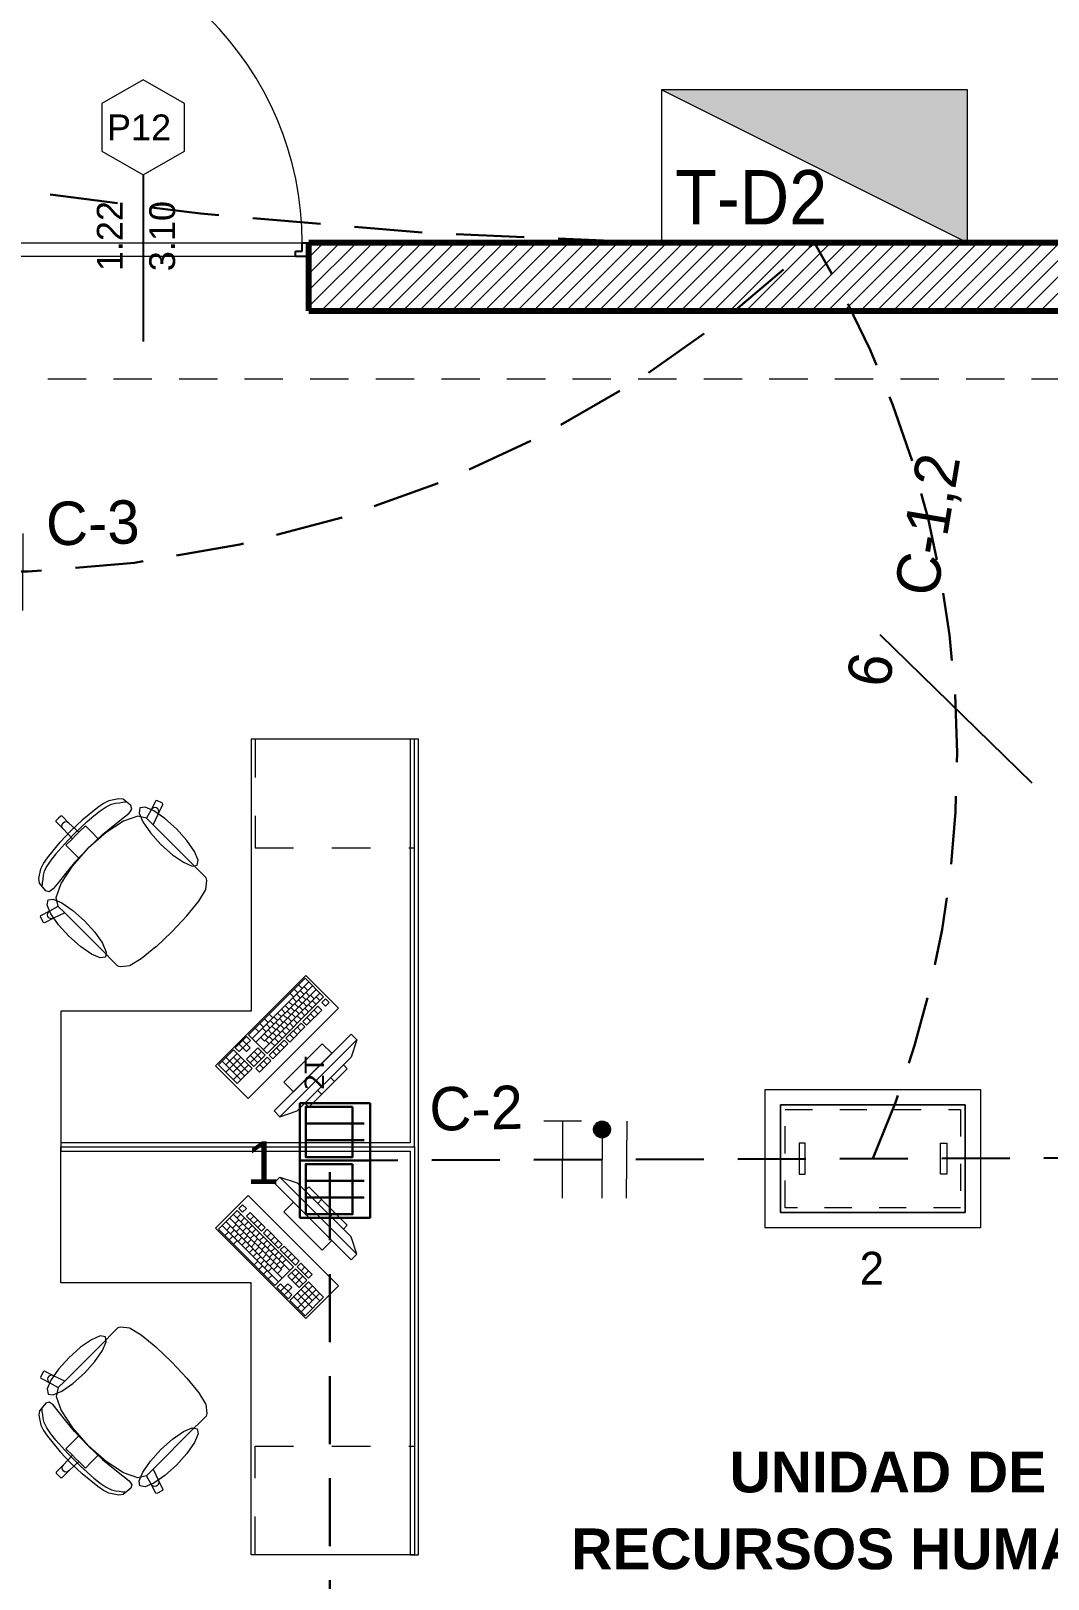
# Model space of a CAD drawing. Header units: inches. Extents: x -19 to 5698, y -728 to 92.
# Drawn here: x 123.25 to 126.99, y 12.49 to 18.18 of the extents above; entities that cross this region are included whole.
import ezdxf

# ---------------------------------------------------------------- set-up
doc = ezdxf.new("R2010")
doc.units = ezdxf.units.IN
doc.header["$MEASUREMENT"] = 0
doc.set_wipeout_variables(frame=1)
for name, pattern in [('01 HJ$0$REF - 01 HJ$0$HIDDEN2', [0.1875, 0.125, -0.0625]), ('CONTINUA', [0]), ('HIDDEN', [0.375, 0.25, -0.125]), ('Hidden Line', [0.195611, 0.141111, -0.0545]), ('HIDDEN2', [0.1875, 0.125, -0.0625]), ('Rayas', [0.282222, 0.141111, -0.141111]), ('RAYITAS', [0.375, 0.25, -0.125]), ('Wipeout_Contour', [1, 0, -1])]:
    doc.linetypes.add(name, pattern=pattern)
doc.layers.get('0').update_dxf_attribs({"color": 61})
for name, color, linetype, lineweight in [('00 APARATOS-ELECTRICOS', 253, 'Continuous', 0), ('00 conduct tomacorr', 120, 'HIDDEN', 30), ('00 IE CKTO ILUMINACION', 3, 'Continuous', 50), ('00 IE LUZ EMERGENCIA', 253, 'Continuous', 0), ('00_IE_Luminarias', 253, 'Continuous', 0), ('CANALES', 104, 'Continuous', 15), ('sub tablero de distribucion', 184, 'Continuous', 9), ('T-TECHO-E', 150, 'Continuous', 20), ('textos', 7, 'Continuous', 5), ('TOMACORRIENTE', 22, 'RAYITAS', 9)]:
    doc.layers.add(name, color=color, linetype=linetype, lineweight=lineweight)
for name, color, linetype in [('02 _ ARQ _ ZON _ Espacio.3D', 7, 'Continuous'), ('08 _ STR _ EXT _ 09 Vigas', 251, 'Continuous'), ('Estructura - 04 MURO', 7, 'Continuous'), ('IE-ALUM', 4, 'Continuous'), ('Interior - Mobiliario', 7, 'Continuous'), ('Notas - Etiquetas', 7, 'Continuous')]:
    doc.layers.add(name, color=color, linetype=linetype)
doc.styles.add('Annotative', font='arial.ttf')
doc.styles.add('Estilo_Generado_1', font='swisseb.ttf')
doc.styles.add('Estilo_Generado_4', font='swisse.ttf')
doc.styles.add('SWISS', font='swisse.ttf')
doc.dimstyles.new('Estilo_Generado__8', dxfattribs={"dimtxt": 0.18, "dimasz": 0.0912, "dimexe": 0.18, "dimexo": 0.0625, "dimgap": 0, "dimtad": 0, "dimtih": 1, "dimtoh": 1, "dimdec": 4, "dimzin": 0, "dimdsep": 46, "dimcen": 0.09, "dimadec": 0, "dimazin": 0, "dimtfac": 1, "dimtdec": 4, "dimtmove": 0, "dimatfit": 3, "dimldrblk": 'ARROWHEAD_5', "dimfxl": 1, "dimtolj": 1, "dimtzin": 0, "dimarcsym": 0})

# ---------------------------------------------------------------- blocks, each defined once
blk = doc.blocks.new('ARROWHEAD_5')
at = {"linetype": 'Continuous', "lineweight": 0}
blk.add_hatch(color=0, dxfattribs=at).paths.add_polyline_path([(-1, 0.2679), (0, 0), (-1, -0.2679)])
at = {"color": 0, "linetype": 'Continuous', "lineweight": 0}
blk.add_line((0, 0), (-1, 0), dxfattribs=at)
blk = doc.blocks.new('CAJA POP UP 6 MODULOS')
at = {"layer": '00 conduct tomacorr', "linetype": 'Continuous'}
for p, q in [((-0.095, -0.165), (-0.095, -0.0151)), ((-0.052, -0.165), (-0.052, -0.0151)), ((0.052, -0.165), (0.052, -0.0151)), ((0.095, -0.165), (0.095, -0.0151)), ((0, -0.165), (0, -0.18))]:
    blk.add_line(p, q, dxfattribs=at)
for points in [[(-0.147, 0), (0.147, 0), (0.147, -0.18), (-0.147, -0.18)], [(0, 0), (0.147, 0), (0.147, -0.18), (0, -0.18)]]:
    blk.add_lwpolyline(points, close=True, dxfattribs=at)
for points in [[(-0.138, -0.045), (-0.009, -0.045), (-0.009, -0.165), (-0.138, -0.165), (-0.138, -0.045)], [(0.009, -0.045), (0.138, -0.045), (0.138, -0.165), (0.009, -0.165), (0.009, -0.045)]]:
    blk.add_lwpolyline(points, dxfattribs=at)
at = {"color": 1, "insert": (-0.1807, -0.168), "char_height": 0.05, "attachment_point": 1, "rotation": 180}
blk.add_mtext_dynamic_manual_height_columns('{\\fVerdana|b0|i0|c0|p34;2T}', width=0.000481, gutter_width=0.1561, heights=[0], dxfattribs=at)
blk = doc.blocks.new('BUZON TIPO II')
at = {"layer": 'CANALES', "color": 5}
for p, q in [((-0.3, 0.175), (0.3, 0.175)), ((-0.3, -0.175), (-0.3, 0.175)), ((0.3, 0.175), (0.3, -0.175)), ((0.3, -0.175), (-0.3, -0.175))]:
    blk.add_line(p, q, dxfattribs=at)
blk.add_lwpolyline([(-0.35, 0.225), (0.35, 0.225), (0.35, -0.225), (-0.35, -0.225), (-0.35, 0.225)], dxfattribs=at)
at = {"layer": 'CANALES', "color": 3}
for points in [[(-0.3, 0.175), (-0.3, -0.175), (0.3, -0.175), (0.3, 0.175), (-0.3, 0.175)], [(-0.24, 0), (-0.24, 0.05), (-0.22, 0.05), (-0.22, 0), (-0.22, -0.05), (-0.24, -0.05), (-0.24, 0)], [(0.24, 0), (0.24, 0.05), (0.22, 0.05), (0.22, 0), (0.22, -0.05), (0.24, -0.05), (0.24, 0)]]:
    blk.add_lwpolyline(points, dxfattribs=at)
at = {"layer": 'CANALES', "color": 5, "linetype": '01 HJ$0$REF - 01 HJ$0$HIDDEN2', "ltscale": 0.1}
blk.add_lwpolyline([(-0.285, 0.16), (0.285, 0.16), (0.285, -0.16), (-0.285, -0.16), (-0.285, 0.16)], dxfattribs=at)
blk = doc.blocks.new('a')
at = {"layer": 'TOMACORRIENTE', "ltscale": 0.05}
h = blk.add_hatch(color=4, dxfattribs=at)
edge = h.paths.add_edge_path()
edge.add_arc((0, 0.0752), 0.0211, 0, 360)
at = {"layer": 'TOMACORRIENTE', "color": 4}
for p, q in [((-0.1455, 0.0963), (-0.0515, 0.0963)), ((-0.0985, 0.0963), (-0.0985, -0.0966)), ((0, 0.0963), (0, -0.0963)), ((0.0623, -0.0963), (0.0623, 0.0963))]:
    blk.add_line(p, q, dxfattribs=at)
blk.add_circle((0, 0.0752), 0.0211, dxfattribs=at)
blk = doc.blocks.new('CABLE 3FACE')
at = {"layer": 'T-TECHO-E', "rotation": 59.94170052614085}
blk.add_blockref('a', (0, 0), dxfattribs=at)
blk = doc.blocks.new('TD')
blk.add_hatch(color=256).paths.add_polyline_path([(-0.6185, 0.813), (-0.6185, 0.2502), (0.507, 0.2502)])
blk.add_line((-0.6185, 0.813), (0.507, 0.2502))
blk.add_lwpolyline([(-0.6185, 0.2502), (0.507, 0.2502), (0.507, 0.813), (-0.6185, 0.813)], close=True)

msp = doc.modelspace()

# ---------------------------------------------------------------- linework, layer by layer
at = {"layer": '00 conduct tomacorr'}
for p, q in [((124.3481, 14.0254), (128.3407, 14.0397)), ((124.3481, 9.9826), (124.3481, 14.0254))]:
    msp.add_line(p, q, dxfattribs=at)
at = {"layer": '02 _ ARQ _ ZON _ Espacio.3D', "color": 254, "linetype": 'Continuous', "lineweight": 0, "flags": 128}
msp.add_lwpolyline([(112.57, 29.7), (112.57, 17.4), (137.07, 17.4)], dxfattribs=at)
msp.add_lwpolyline([(122.62, 8.1), (123.07, 8.1), (123.07, 7.7), (124.5795, 7.6999), (124.5795, 7.2), (129.37, 7.2), (129.37, 7.7), (129.57, 7.7), (129.57, 8.1), (130.07, 8.1), (130.07, 16.5), (129.57, 16.5), (129.57, 17.35), (129.37, 17.35), (123.27, 17.35), (123.07, 17.35), (123.07, 16.5), (122.62, 16.5)], close=True, dxfattribs=at)
at = {"layer": '08 _ STR _ EXT _ 09 Vigas', "color": 251, "linetype": 'Hidden Line', "lineweight": 13, "true_color": 0x636466}
msp.add_line((123.07, 16.9), (129.57, 16.9), dxfattribs=at)
at = {"layer": 'Estructura - 04 MURO', "color": 152, "linetype": 'Continuous', "lineweight": 25}
msp.add_line((123.6615, 17.65), (123.6615, 17.0375), dxfattribs=at)
at = {"layer": 'Estructura - 04 MURO', "color": 165, "linetype": 'Continuous', "lineweight": 25}
msp.add_line((124.221, 17.35), (124.221, 17.37), dxfattribs=at)
at = {"layer": 'Estructura - 04 MURO', "color": 251, "linetype": 'Continuous', "lineweight": 13, "flags": 128}
msp.add_lwpolyline([(123.6615, 18), (123.51, 17.9125), (123.51, 17.7375), (123.6615, 17.65), (123.8131, 17.7375), (123.8131, 17.9125)], close=True, dxfattribs=at)
at = {"layer": 'IE-ALUM'}
msp.add_line((126.3695, 15.9602), (126.9281, 15.4148), dxfattribs=at)
at = {"layer": 'Interior - Mobiliario', "color": 175, "linetype": 'Rayas', "lineweight": 13}
for p, q in [((124.0734, 15.5754), (124.0734, 15.1754)), ((124.0734, 15.1754), (124.6584, 15.1754)), ((124.0734, 12.5754), (124.0734, 12.9754)), ((124.0734, 12.9754), (124.6584, 12.9754))]:
    msp.add_line(p, q, dxfattribs=at)
at = {"layer": 'Interior - Mobiliario', "color": 175, "linetype": 'Continuous', "lineweight": 13}
for p, q in [((124.6734, 15.5754), (124.6434, 15.5754)), ((124.6434, 15.5754), (124.6434, 14.0904)), ((124.6734, 14.0904), (124.6734, 15.5754)), ((123.4945, 15.3242), (123.4378, 15.2773)), ((123.5162, 15.3391), (123.4945, 15.3242)), ((123.504, 15.3116), (123.5259, 15.3264)), ((123.5355, 15.348), (123.5162, 15.3391)), ((123.5259, 15.3264), (123.5447, 15.3364)), ((123.5716, 15.3558), (123.5355, 15.348)), ((123.5447, 15.3364), (123.5594, 15.3403)), ((123.5594, 15.3403), (123.5748, 15.3414)), ((123.5884, 15.3539), (123.5716, 15.3558)), ((123.5748, 15.3414), (123.5856, 15.3435)), ((123.5856, 15.3435), (123.5936, 15.3443)), ((123.6162, 15.3307), (123.5884, 15.3539)), ((123.5936, 15.3443), (123.5981, 15.3451)), ((123.6096, 15.3035), (123.6196, 15.3178)), ((123.6196, 15.3178), (123.6162, 15.3307)), ((123.6906, 15.3156), (123.6733, 15.2846)), ((123.7076, 15.3487), (123.6906, 15.3156)), ((123.6942, 15.3202), (123.6906, 15.3156)), ((123.6994, 15.3231), (123.6942, 15.3202)), ((123.7052, 15.3239), (123.6994, 15.3231)), ((123.7108, 15.3223), (123.7052, 15.3239)), ((123.7116, 15.3501), (123.7076, 15.3487)), ((123.7154, 15.3187), (123.7108, 15.3223)), ((123.733, 15.3392), (123.7116, 15.3501)), ((123.7183, 15.3136), (123.7154, 15.3187)), ((123.7173, 15.3021), (123.7343, 15.3352)), ((123.7343, 15.3352), (123.733, 15.3392)), ((123.3413, 15.2755), (123.3498, 15.284)), ((123.3413, 15.2712), (123.3413, 15.2755)), ((123.3674, 15.2451), (123.3413, 15.2712)), ((123.3584, 15.2925), (123.3498, 15.284)), ((123.3626, 15.2926), (123.3584, 15.2925)), ((123.3887, 15.2665), (123.3626, 15.2926)), ((123.363, 15.2557), (123.3642, 15.2615)), ((123.3642, 15.2615), (123.3675, 15.2664)), ((123.3723, 15.2697), (123.3675, 15.2664)), ((123.3781, 15.2708), (123.3723, 15.2697)), ((123.3838, 15.2697), (123.3781, 15.2708)), ((123.3887, 15.2665), (123.3838, 15.2697)), ((123.4252, 15.2325), (123.3887, 15.2665)), ((123.4378, 15.2773), (123.3956, 15.2382)), ((123.4308, 15.2493), (123.4555, 15.2718)), ((123.4555, 15.2718), (123.4802, 15.293)), ((123.4802, 15.293), (123.504, 15.3116)), ((123.5894, 15.2737), (123.5255, 15.2324)), ((123.5512, 15.2569), (123.5873, 15.2849)), ((123.5873, 15.2849), (123.6096, 15.3035)), ((123.6413, 15.2921), (123.5894, 15.2737)), ((123.6733, 15.2846), (123.6413, 15.2921)), ((123.6735, 15.2846), (123.6733, 15.2846)), ((123.6735, 15.2846), (123.6977, 15.2603)), ((123.6977, 15.2603), (123.7173, 15.3021)), ((123.8456, 15.1125), (123.6977, 15.2603)), ((123.7173, 15.3021), (123.7189, 15.3078)), ((123.7189, 15.3078), (123.7183, 15.3136)), ((123.3565, 15.196), (123.3956, 15.2382)), ((123.3846, 15.203), (123.362, 15.1784)), ((123.3641, 15.25), (123.363, 15.2557)), ((123.3674, 15.2451), (123.3641, 15.25)), ((123.4013, 15.2086), (123.3674, 15.2451)), ((123.3777, 15.185), (123.4013, 15.2086)), ((123.4074, 15.2265), (123.3846, 15.203)), ((123.4013, 15.2086), (123.4133, 15.2205)), ((123.4074, 15.2265), (123.4308, 15.2493)), ((123.4252, 15.2325), (123.4133, 15.2205)), ((123.4489, 15.2561), (123.4252, 15.2325)), ((123.47, 15.235), (123.4489, 15.2561)), ((123.4591, 15.1747), (123.5118, 15.2242)), ((123.4974, 15.2076), (123.4595, 15.1743)), ((123.4974, 15.2076), (123.47, 15.235)), ((123.5255, 15.2324), (123.4974, 15.2076)), ((123.5118, 15.2242), (123.5512, 15.2569)), ((123.3097, 15.1393), (123.3565, 15.196)), ((123.3408, 15.1536), (123.3223, 15.1298)), ((123.362, 15.1784), (123.3408, 15.1536)), ((123.3989, 15.1638), (123.3777, 15.185)), ((123.4262, 15.1364), (123.3989, 15.1638)), ((123.4591, 15.1747), (123.4096, 15.122)), ((123.4262, 15.1364), (123.4595, 15.1743)), ((123.278, 15.0622), (123.2858, 15.0984)), ((123.2858, 15.0984), (123.2948, 15.1176)), ((123.2974, 15.0892), (123.2935, 15.0744)), ((123.2948, 15.1176), (123.3097, 15.1393)), ((123.3074, 15.108), (123.2974, 15.0892)), ((123.3223, 15.1298), (123.3074, 15.108)), ((123.3601, 15.0445), (123.4015, 15.1083)), ((123.4096, 15.122), (123.3769, 15.0827)), ((123.4015, 15.1083), (123.4262, 15.1364)), ((123.8711, 15.087), (123.8456, 15.1125)), ((123.893, 15.065), (123.8711, 15.087)), ((123.2799, 15.0455), (123.278, 15.0622)), ((123.3031, 15.0176), (123.2799, 15.0455)), ((123.2896, 15.0402), (123.2888, 15.0357)), ((123.2903, 15.0482), (123.2896, 15.0402)), ((123.2924, 15.059), (123.2903, 15.0482)), ((123.2935, 15.0744), (123.2924, 15.059)), ((123.349, 15.0465), (123.3304, 15.0242)), ((123.3418, 14.9925), (123.3601, 15.0445)), ((123.3769, 15.0827), (123.349, 15.0465)), ((123.8919, 15.0218), (123.8959, 15.0557)), ((123.8959, 15.0557), (123.893, 15.065)), ((123.316, 15.0142), (123.3031, 15.0176)), ((123.3304, 15.0242), (123.316, 15.0142)), ((123.3492, 14.9606), (123.3418, 14.9925)), ((123.8225, 14.926), (123.8661, 14.9796)), ((123.8661, 14.9796), (123.891, 15.0197)), ((123.891, 15.0197), (123.8919, 15.0218)), ((123.2838, 14.9222), (123.2851, 14.9263)), ((123.2946, 14.9008), (123.2838, 14.9222)), ((123.2851, 14.9263), (123.3182, 14.9432)), ((123.3317, 14.9165), (123.2986, 14.8995)), ((123.31, 14.9286), (123.3107, 14.9345)), ((123.3115, 14.923), (123.31, 14.9286)), ((123.3107, 14.9345), (123.3136, 14.9396)), ((123.3151, 14.9184), (123.3115, 14.923)), ((123.3136, 14.9396), (123.3182, 14.9432)), ((123.3203, 14.9156), (123.3151, 14.9184)), ((123.3182, 14.9432), (123.3492, 14.9606)), ((123.3317, 14.9165), (123.3261, 14.9149)), ((123.3735, 14.9361), (123.3317, 14.9165)), ((123.3493, 14.9603), (123.3492, 14.9606)), ((123.3493, 14.9603), (123.3735, 14.9361)), ((123.5213, 14.7882), (123.3735, 14.9361)), ((123.767, 14.8668), (123.8219, 14.9252)), ((123.8219, 14.9252), (123.8225, 14.926)), ((123.2986, 14.8995), (123.2946, 14.9008)), ((123.3261, 14.9149), (123.3203, 14.9156)), ((123.767, 14.8668), (123.7087, 14.812)), ((123.7078, 14.8113), (123.6542, 14.7677)), ((123.7087, 14.812), (123.7078, 14.8113)), ((123.5469, 14.7627), (123.5213, 14.7882)), ((123.5688, 14.7408), (123.5469, 14.7627)), ((123.6542, 14.7677), (123.6141, 14.7428)), ((123.5781, 14.7379), (123.5688, 14.7408)), ((123.612, 14.7419), (123.5781, 14.7379)), ((123.6141, 14.7428), (123.612, 14.7419)), ((124.2565, 14.6959), (124.0487, 14.4882)), ((124.325, 14.6273), (124.2565, 14.6959)), ((124.2702, 14.6822), (124.0625, 14.4744)), ((124.2839, 14.6684), (124.0762, 14.4607)), ((124.3113, 14.641), (124.1036, 14.4333)), ((124.2976, 14.6547), (124.1072, 14.4643)), ((124.2011, 14.6405), (124.2148, 14.6268)), ((124.2166, 14.6561), (124.2304, 14.6423)), ((124.2252, 14.6371), (124.2389, 14.6234)), ((124.2322, 14.6716), (124.2459, 14.6579)), ((124.239, 14.651), (124.2527, 14.6373)), ((124.2529, 14.6648), (124.2666, 14.6511)), ((124.2596, 14.6442), (124.2734, 14.6305)), ((124.2768, 14.634), (124.2905, 14.6202)), ((124.1173, 14.4196), (124.325, 14.6273)), ((124.1698, 14.5818), (124.1835, 14.568)), ((124.1836, 14.5956), (124.1973, 14.5819)), ((124.1904, 14.575), (124.2041, 14.5613)), ((124.1975, 14.6095), (124.2112, 14.5957)), ((124.2043, 14.5888), (124.218, 14.5751)), ((124.2113, 14.6233), (124.225, 14.6096)), ((124.2181, 14.6027), (124.2318, 14.589)), ((124.2214, 14.5786), (124.2351, 14.5649)), ((124.232, 14.6165), (124.2457, 14.6028)), ((124.2353, 14.5924), (124.249, 14.5787)), ((124.2458, 14.6304), (124.2595, 14.6166)), ((124.3042, 14.5927), (124.2488, 14.5374)), ((124.2491, 14.6063), (124.2628, 14.5925)), ((124.2559, 14.5856), (124.2696, 14.5719)), ((124.2625, 14.5236), (124.3179, 14.579)), ((124.263, 14.6201), (124.2767, 14.6064)), ((124.2698, 14.5995), (124.2835, 14.5858)), ((124.2836, 14.6133), (124.2973, 14.5996)), ((124.2903, 14.5789), (124.304, 14.5652)), ((124.2975, 14.6272), (124.3112, 14.6135)), ((124.3179, 14.579), (124.3042, 14.5927)), ((124.3319, 14.6204), (124.318, 14.6066)), ((124.318, 14.6066), (124.3317, 14.5929)), ((124.3317, 14.5929), (124.3456, 14.6067)), ((124.3456, 14.6067), (124.3319, 14.6204)), ((124.0903, 14.5297), (124.104, 14.516)), ((124.1076, 14.547), (124.1213, 14.5333)), ((124.1144, 14.5264), (124.1281, 14.5127)), ((124.1249, 14.5643), (124.1386, 14.5506)), ((124.1282, 14.5402), (124.1419, 14.5265)), ((124.135, 14.5196), (124.1487, 14.5059)), ((124.1421, 14.5541), (124.1558, 14.5404)), ((124.1489, 14.5334), (124.1626, 14.5197)), ((124.1559, 14.5679), (124.1696, 14.5542)), ((124.1627, 14.5473), (124.1764, 14.5336)), ((124.166, 14.5232), (124.1798, 14.5095)), ((124.1766, 14.5611), (124.1903, 14.5474)), ((124.1799, 14.537), (124.1936, 14.5233)), ((124.2419, 14.5304), (124.1865, 14.475)), ((124.1937, 14.5509), (124.2074, 14.5372)), ((124.2005, 14.5302), (124.2142, 14.5165)), ((124.2076, 14.5647), (124.2213, 14.551)), ((124.2144, 14.5441), (124.2281, 14.5304)), ((124.2282, 14.5579), (124.2419, 14.5442)), ((124.2556, 14.5167), (124.2419, 14.5304)), ((124.2421, 14.5718), (124.2558, 14.5581)), ((124.2488, 14.5374), (124.2625, 14.5236)), ((124.2626, 14.5512), (124.2764, 14.5375)), ((124.2765, 14.5651), (124.2902, 14.5513)), ((124.0418, 14.4812), (124.0003, 14.4397)), ((124.028, 14.4674), (124.0417, 14.4537)), ((124.0417, 14.4537), (124.0555, 14.4675)), ((124.0555, 14.4675), (124.0418, 14.4812)), ((124.0487, 14.4882), (124.1173, 14.4196)), ((124.073, 14.5124), (124.0867, 14.4987)), ((124.0935, 14.478), (124.1072, 14.4643)), ((124.1005, 14.5125), (124.1142, 14.4988)), ((124.1073, 14.4919), (124.121, 14.4782)), ((124.1107, 14.4678), (124.1244, 14.4541)), ((124.1212, 14.5057), (124.1349, 14.492)), ((124.1796, 14.4681), (124.1242, 14.4127)), ((124.1245, 14.4816), (124.1382, 14.4679)), ((124.1313, 14.461), (124.145, 14.4473)), ((124.1383, 14.4955), (124.1521, 14.4818)), ((124.4261, 14.4906), (124.1433, 14.2077)), ((124.1451, 14.4748), (124.1588, 14.4611)), ((124.1522, 14.5093), (124.1659, 14.4956)), ((124.159, 14.4887), (124.1727, 14.475)), ((124.1645, 14.1865), (124.4473, 14.4693)), ((124.1728, 14.5025), (124.1865, 14.4888)), ((124.1933, 14.4544), (124.1796, 14.4681)), ((124.1865, 14.475), (124.2002, 14.4613)), ((124.1867, 14.5164), (124.2004, 14.5027)), ((124.2002, 14.4613), (124.2556, 14.5167)), ((124.2003, 14.4889), (124.214, 14.4752)), ((124.2142, 14.5027), (124.2279, 14.489)), ((124.228, 14.5166), (124.2417, 14.5029)), ((124.4473, 14.4693), (124.4261, 14.4906)), ((124.4473, 14.4693), (124.4261, 14.4057)), ((123.9933, 14.4328), (123.938, 14.3774)), ((124.0208, 14.4053), (123.9654, 14.3499)), ((124.0071, 14.4191), (123.9655, 14.3775)), ((123.9657, 14.4051), (124.0342, 14.3365)), ((123.9932, 14.4052), (124.0481, 14.3503)), ((124.0619, 14.3642), (123.9933, 14.4328)), ((124.0003, 14.4397), (124.014, 14.426)), ((124.014, 14.426), (124.0278, 14.4398)), ((124.0141, 14.4535), (124.0278, 14.4398)), ((124.0417, 14.4537), (124.0278, 14.4398)), ((124.0278, 14.4398), (124.0415, 14.4261)), ((124.083, 14.4401), (124.0414, 14.3985)), ((124.0415, 14.4261), (124.0554, 14.44)), ((124.0554, 14.44), (124.0417, 14.4537)), ((124.0967, 14.4264), (124.0551, 14.3848)), ((124.0553, 14.4124), (124.0827, 14.385)), ((124.0688, 14.3711), (124.1104, 14.4127)), ((124.0691, 14.4262), (124.0965, 14.3988)), ((124.1172, 14.4058), (124.0757, 14.3643)), ((124.1104, 14.4127), (124.083, 14.4401)), ((124.131, 14.3921), (124.1172, 14.4058)), ((124.1242, 14.4127), (124.1379, 14.399)), ((124.1379, 14.399), (124.1933, 14.4544)), ((124.138, 14.4266), (124.1517, 14.4129)), ((124.1519, 14.4404), (124.1656, 14.4267)), ((124.1657, 14.4543), (124.1794, 14.4406)), ((124.3201, 14.4552), (124.1786, 14.3138)), ((124.214, 14.2784), (124.3554, 14.4198)), ((124.4261, 14.4057), (124.2281, 14.2077)), ((124.3554, 14.4198), (124.3201, 14.4552)), ((123.938, 14.3774), (124.0065, 14.3088)), ((123.9518, 14.3912), (124.0204, 14.3227)), ((124.0482, 14.3779), (123.9928, 14.3225)), ((124.0345, 14.3916), (123.9929, 14.3501)), ((124.0065, 14.3088), (124.0619, 14.3642)), ((124.0414, 14.3985), (124.0688, 14.3711)), ((124.0757, 14.3643), (124.0894, 14.3505)), ((124.0894, 14.3505), (124.131, 14.3921)), ((124.0895, 14.3781), (124.1033, 14.3644)), ((124.1034, 14.392), (124.1171, 14.3782)), ((124.3978, 14.3774), (124.2564, 14.236)), ((124.2706, 14.2219), (124.412, 14.3633)), ((124.412, 14.3633), (124.3978, 14.3774)), ((124.1786, 14.3138), (124.214, 14.2784)), ((124.3507, 14.3303), (124.3648, 14.3161)), ((124.2564, 14.236), (124.2706, 14.2219)), ((124.3036, 14.2831), (124.3177, 14.269)), ((124.1433, 14.2077), (124.1645, 14.1865)), ((124.1645, 14.1865), (124.2281, 14.2077)), ((123.3584, 14.0904), (123.3584, 14.0604)), ((124.6434, 14.0904), (123.3584, 14.0904)), ((124.6734, 14.0604), (124.6734, 14.0904)), ((123.3584, 14.0604), (124.6434, 14.0604)), ((124.6434, 14.0604), (124.6434, 12.5754)), ((124.6734, 12.5754), (124.6734, 14.0604)), ((124.1645, 13.9643), (124.1433, 13.9431)), ((124.4473, 13.6815), (124.1645, 13.9643)), ((124.1645, 13.9643), (124.2281, 13.9431)), ((124.1433, 13.9431), (124.4261, 13.6603)), ((124.2281, 13.9431), (124.4261, 13.7451)), ((124.2706, 13.929), (124.2564, 13.9148)), ((124.2564, 13.9148), (124.3978, 13.7734)), ((124.412, 13.7875), (124.2706, 13.929)), ((124.0065, 13.842), (123.938, 13.7734)), ((124.2142, 13.6343), (124.0065, 13.842)), ((124.0271, 13.8626), (124.0134, 13.8489)), ((124.0134, 13.8489), (124.0272, 13.835)), ((124.0409, 13.8487), (124.0271, 13.8626)), ((124.0272, 13.835), (124.0409, 13.8487)), ((124.0548, 13.8349), (124.0411, 13.8212)), ((124.1102, 13.7795), (124.0548, 13.8349)), ((124.214, 13.8724), (124.1786, 13.837)), ((124.1786, 13.837), (124.3201, 13.6956)), ((124.3554, 13.731), (124.214, 13.8724)), ((124.3036, 13.8677), (124.3177, 13.8818)), ((124.3507, 13.8205), (124.3648, 13.8347)), ((123.9517, 13.7871), (124.1594, 13.5794)), ((123.9654, 13.8009), (124.1731, 13.5931)), ((123.969, 13.7698), (123.9827, 13.7836)), ((123.9791, 13.8146), (124.1695, 13.6242)), ((123.9896, 13.7766), (124.0033, 13.7903)), ((123.9928, 13.8283), (124.2005, 13.6206)), ((123.9999, 13.7938), (124.0136, 13.8075)), ((124.0067, 13.8144), (124.0204, 13.8282)), ((124.0137, 13.78), (124.0274, 13.7937)), ((124.0205, 13.8006), (124.0342, 13.8143)), ((124.0276, 13.7661), (124.0413, 13.7798)), ((124.0344, 13.7867), (124.0481, 13.8005)), ((124.0411, 13.8212), (124.0965, 13.7658)), ((124.0482, 13.7729), (124.0619, 13.7866)), ((124.0549, 13.8073), (124.0686, 13.821)), ((124.0688, 13.7935), (124.0825, 13.8072)), ((124.0826, 13.7796), (124.0963, 13.7933)), ((124.0965, 13.7658), (124.1102, 13.7795)), ((124.3978, 13.7734), (124.412, 13.7875)), ((123.938, 13.7734), (124.1457, 13.5657)), ((123.9622, 13.7492), (123.9759, 13.7629)), ((123.9778, 13.7336), (123.9915, 13.7473)), ((123.9828, 13.756), (123.9965, 13.7697)), ((123.9933, 13.718), (124.0071, 13.7318)), ((123.9967, 13.7421), (124.0104, 13.7559)), ((124.0035, 13.7628), (124.0172, 13.7765)), ((124.0105, 13.7283), (124.0242, 13.742)), ((124.0173, 13.7489), (124.031, 13.7626)), ((124.0244, 13.7144), (124.0381, 13.7282)), ((124.0312, 13.7351), (124.0449, 13.7488)), ((124.0414, 13.7523), (124.0551, 13.766)), ((124.045, 13.7212), (124.0587, 13.735)), ((124.0553, 13.7384), (124.069, 13.7521)), ((124.0589, 13.7074), (124.0726, 13.7211)), ((124.0621, 13.7591), (124.0758, 13.7728)), ((124.0691, 13.7246), (124.0828, 13.7383)), ((124.0759, 13.7452), (124.0896, 13.7589)), ((124.083, 13.7107), (124.0967, 13.7244)), ((124.0897, 13.7314), (124.1035, 13.7451)), ((124.1171, 13.7726), (124.1034, 13.7589)), ((124.1034, 13.7589), (124.1588, 13.7035)), ((124.1036, 13.7175), (124.1173, 13.7312)), ((124.1725, 13.7172), (124.1171, 13.7726)), ((124.1172, 13.745), (124.131, 13.7587)), ((124.1311, 13.7312), (124.1448, 13.7449)), ((124.1449, 13.7173), (124.1586, 13.731)), ((124.3201, 13.6956), (124.3554, 13.731)), ((124.4473, 13.6815), (124.4261, 13.7451)), ((124.0382, 13.7006), (124.0519, 13.7143)), ((124.0521, 13.6868), (124.0658, 13.7005)), ((124.0659, 13.6729), (124.0796, 13.6866)), ((124.0727, 13.6935), (124.0864, 13.7073)), ((124.0798, 13.6591), (124.0935, 13.6728)), ((124.0866, 13.6797), (124.1003, 13.6934)), ((124.0968, 13.6969), (124.1105, 13.7106)), ((124.1004, 13.6658), (124.1141, 13.6796)), ((124.1107, 13.683), (124.1244, 13.6967)), ((124.1142, 13.652), (124.128, 13.6657)), ((124.1174, 13.7037), (124.1312, 13.7174)), ((124.1245, 13.6692), (124.1382, 13.6829)), ((124.1313, 13.6898), (124.145, 13.7035)), ((124.1383, 13.6553), (124.1521, 13.669)), ((124.1451, 13.676), (124.1588, 13.6897)), ((124.1588, 13.7035), (124.1725, 13.7172)), ((124.159, 13.6621), (124.1727, 13.6758)), ((124.1794, 13.7102), (124.1657, 13.6965)), ((124.1657, 13.6965), (124.2211, 13.6411)), ((124.2348, 13.6549), (124.1794, 13.7102)), ((124.1796, 13.6827), (124.1933, 13.6964)), ((124.1934, 13.6688), (124.2071, 13.6826)), ((124.2072, 13.655), (124.221, 13.6687)), ((124.4261, 13.6603), (124.4473, 13.6815)), ((124.0695, 13.6419), (124.0832, 13.6556)), ((124.0868, 13.6246), (124.1005, 13.6383)), ((124.0936, 13.6452), (124.1073, 13.6589)), ((124.1041, 13.6073), (124.1178, 13.621)), ((124.1075, 13.6314), (124.1212, 13.6451)), ((124.1213, 13.6175), (124.135, 13.6312)), ((124.1281, 13.6382), (124.1418, 13.6519)), ((124.1419, 13.6243), (124.1557, 13.638)), ((124.1457, 13.5657), (124.2142, 13.6343)), ((124.1522, 13.6415), (124.1659, 13.6552)), ((124.1558, 13.6105), (124.1695, 13.6242)), ((124.166, 13.6276), (124.1798, 13.6413)), ((124.1728, 13.6483), (124.1865, 13.662)), ((124.2212, 13.6274), (124.1937, 13.5999)), ((124.2074, 13.6137), (124.249, 13.5721)), ((124.2076, 13.5861), (124.235, 13.6135)), ((124.2211, 13.6411), (124.2348, 13.6549)), ((124.2627, 13.5858), (124.2212, 13.6274)), ((124.2417, 13.6479), (124.228, 13.6342)), ((124.228, 13.6342), (124.2696, 13.5927)), ((124.2833, 13.6064), (124.2417, 13.6479)), ((124.2419, 13.6204), (124.2556, 13.6341)), ((124.2557, 13.6065), (124.2694, 13.6202)), ((124.1214, 13.59), (124.1352, 13.6037)), ((124.1663, 13.5725), (124.1526, 13.5588)), ((124.1526, 13.5588), (124.1941, 13.5173)), ((124.1802, 13.5587), (124.1663, 13.5725)), ((124.1664, 13.545), (124.1802, 13.5587)), ((124.1939, 13.5724), (124.1802, 13.5587)), ((124.1802, 13.5587), (124.194, 13.5448)), ((124.1937, 13.5999), (124.2353, 13.5584)), ((124.2077, 13.5585), (124.1939, 13.5724)), ((124.194, 13.5448), (124.2077, 13.5585)), ((124.2696, 13.5789), (124.2011, 13.5103)), ((124.2214, 13.5722), (124.2489, 13.5997)), ((124.2286, 13.5102), (124.2835, 13.5651)), ((124.2288, 13.4826), (124.2973, 13.5512)), ((124.2353, 13.5584), (124.2627, 13.5858)), ((124.2422, 13.5515), (124.2837, 13.5099)), ((124.2559, 13.5652), (124.3113, 13.5098)), ((124.2696, 13.5927), (124.2833, 13.6064)), ((124.325, 13.5235), (124.2696, 13.5789)), ((124.1803, 13.5311), (124.194, 13.5448)), ((124.2079, 13.531), (124.194, 13.5448)), ((124.1941, 13.5173), (124.2079, 13.531)), ((124.2011, 13.5103), (124.2565, 13.4549)), ((124.2148, 13.524), (124.2563, 13.4825)), ((124.2285, 13.5378), (124.2839, 13.4824)), ((124.2426, 13.4688), (124.3112, 13.5374)), ((124.2565, 13.4549), (124.325, 13.5235)), ((123.5469, 13.3881), (123.5213, 13.3626)), ((123.5688, 13.41), (123.5469, 13.3881)), ((123.5781, 13.4129), (123.5688, 13.41)), ((123.612, 13.4089), (123.5781, 13.4129)), ((123.6141, 13.408), (123.612, 13.4089)), ((123.6542, 13.3831), (123.6141, 13.408)), ((123.7078, 13.3395), (123.6542, 13.3831)), ((123.5213, 13.3626), (123.3735, 13.2147)), ((123.7087, 13.3388), (123.7078, 13.3395)), ((123.767, 13.284), (123.7087, 13.3388)), ((123.767, 13.284), (123.8219, 13.2257)), ((123.2946, 13.25), (123.2838, 13.2286)), ((123.2838, 13.2286), (123.2851, 13.2246)), ((123.2851, 13.2246), (123.3182, 13.2076)), ((123.2986, 13.2513), (123.2946, 13.25)), ((123.3317, 13.2343), (123.2986, 13.2513)), ((123.3115, 13.2278), (123.31, 13.2222)), ((123.31, 13.2222), (123.3107, 13.2164)), ((123.3107, 13.2164), (123.3136, 13.2112)), ((123.3151, 13.2324), (123.3115, 13.2278)), ((123.3136, 13.2112), (123.3182, 13.2076)), ((123.3203, 13.2352), (123.3151, 13.2324)), ((123.3261, 13.2359), (123.3203, 13.2352)), ((123.3317, 13.2343), (123.3261, 13.2359)), ((123.3735, 13.2147), (123.3317, 13.2343)), ((123.3493, 13.1905), (123.3735, 13.2147)), ((123.8219, 13.2257), (123.8225, 13.2248)), ((123.8225, 13.2248), (123.8661, 13.1712)), ((123.3182, 13.2076), (123.3492, 13.1903)), ((123.3492, 13.1903), (123.3418, 13.1583)), ((123.3418, 13.1583), (123.3601, 13.1063)), ((123.3493, 13.1905), (123.3492, 13.1903)), ((123.8661, 13.1712), (123.891, 13.1311)), ((123.2799, 13.1053), (123.278, 13.0886)), ((123.3031, 13.1332), (123.2799, 13.1053)), ((123.2896, 13.1106), (123.2888, 13.1151)), ((123.2903, 13.1026), (123.2896, 13.1106)), ((123.2924, 13.0918), (123.2903, 13.1026)), ((123.316, 13.1366), (123.3031, 13.1332)), ((123.3304, 13.1266), (123.316, 13.1366)), ((123.349, 13.1043), (123.3304, 13.1266)), ((123.3769, 13.0681), (123.349, 13.1043)), ((123.3601, 13.1063), (123.4015, 13.0425)), ((123.891, 13.1311), (123.8919, 13.129)), ((123.8919, 13.129), (123.8959, 13.0951)), ((123.8959, 13.0951), (123.893, 13.0858)), ((123.278, 13.0886), (123.2858, 13.0524)), ((123.2858, 13.0524), (123.2948, 13.0332)), ((123.2935, 13.0764), (123.2924, 13.0918)), ((123.2974, 13.0617), (123.2935, 13.0764)), ((123.3074, 13.0428), (123.2974, 13.0617)), ((123.3223, 13.021), (123.3074, 13.0428)), ((123.4096, 13.0288), (123.3769, 13.0681)), ((123.4015, 13.0425), (123.4262, 13.0144)), ((123.8456, 13.0383), (123.6977, 12.8905)), ((123.8711, 13.0638), (123.8456, 13.0383)), ((123.893, 13.0858), (123.8711, 13.0638)), ((123.2948, 13.0332), (123.3097, 13.0115)), ((123.3097, 13.0115), (123.3565, 12.9548)), ((123.3408, 12.9972), (123.3223, 13.021)), ((123.362, 12.9724), (123.3408, 12.9972)), ((123.3989, 12.987), (123.3777, 12.9658)), ((123.4262, 13.0144), (123.3989, 12.987)), ((123.4591, 12.9761), (123.4096, 13.0288)), ((123.4262, 13.0144), (123.4595, 12.9765)), ((123.3565, 12.9548), (123.3956, 12.9126)), ((123.3846, 12.9478), (123.362, 12.9724)), ((123.4013, 12.9422), (123.3674, 12.9057)), ((123.3777, 12.9658), (123.4013, 12.9422)), ((123.4074, 12.9243), (123.3846, 12.9478)), ((123.4013, 12.9422), (123.4133, 12.9303)), ((123.4074, 12.9243), (123.4308, 12.9015)), ((123.4252, 12.9183), (123.4133, 12.9303)), ((123.4591, 12.9761), (123.5118, 12.9266)), ((123.4974, 12.9432), (123.4595, 12.9765)), ((123.4974, 12.9432), (123.47, 12.9158)), ((123.5255, 12.9184), (123.4974, 12.9432)), ((123.5118, 12.9266), (123.5512, 12.8939)), ((123.3674, 12.9057), (123.3413, 12.8796)), ((123.3413, 12.8796), (123.3413, 12.8753)), ((123.3413, 12.8753), (123.3498, 12.8668)), ((123.3584, 12.8583), (123.3498, 12.8668)), ((123.3887, 12.8843), (123.3626, 12.8582)), ((123.3641, 12.9008), (123.363, 12.8951)), ((123.363, 12.8951), (123.3642, 12.8893)), ((123.3674, 12.9057), (123.3641, 12.9008)), ((123.3642, 12.8893), (123.3675, 12.8844)), ((123.3723, 12.8812), (123.3675, 12.8844)), ((123.3781, 12.88), (123.3723, 12.8812)), ((123.3838, 12.8811), (123.3781, 12.88)), ((123.3887, 12.8843), (123.3838, 12.8811)), ((123.4252, 12.9183), (123.3887, 12.8843)), ((123.4378, 12.8735), (123.3956, 12.9126)), ((123.4489, 12.8947), (123.4252, 12.9183)), ((123.4308, 12.9015), (123.4555, 12.879)), ((123.4945, 12.8267), (123.4378, 12.8735)), ((123.47, 12.9158), (123.4489, 12.8947)), ((123.4555, 12.879), (123.4802, 12.8578)), ((123.5894, 12.8771), (123.5255, 12.9184)), ((123.5512, 12.8939), (123.5873, 12.866)), ((123.6413, 12.8587), (123.5894, 12.8771)), ((123.6735, 12.8662), (123.6977, 12.8905)), ((123.6977, 12.8905), (123.7173, 12.8487)), ((123.3626, 12.8582), (123.3584, 12.8583)), ((123.4802, 12.8578), (123.504, 12.8392)), ((123.5162, 12.8118), (123.4945, 12.8267)), ((123.504, 12.8392), (123.5259, 12.8244)), ((123.5355, 12.8028), (123.5162, 12.8118)), ((123.5259, 12.8244), (123.5447, 12.8144)), ((123.5447, 12.8144), (123.5594, 12.8105)), ((123.5594, 12.8105), (123.5748, 12.8094)), ((123.5873, 12.866), (123.6096, 12.8473)), ((123.6162, 12.8201), (123.5884, 12.7969)), ((123.6096, 12.8473), (123.6196, 12.833)), ((123.6196, 12.833), (123.6162, 12.8201)), ((123.6733, 12.8662), (123.6413, 12.8587)), ((123.6735, 12.8662), (123.6733, 12.8662)), ((123.6906, 12.8352), (123.6733, 12.8662)), ((123.6942, 12.8306), (123.6906, 12.8352)), ((123.7076, 12.8021), (123.6906, 12.8352)), ((123.6994, 12.8277), (123.6942, 12.8306)), ((123.7052, 12.827), (123.6994, 12.8277)), ((123.7108, 12.8285), (123.7052, 12.827)), ((123.7154, 12.8321), (123.7108, 12.8285)), ((123.733, 12.8116), (123.7116, 12.8007)), ((123.7183, 12.8372), (123.7154, 12.8321)), ((123.7173, 12.8487), (123.7189, 12.8431)), ((123.7173, 12.8487), (123.7343, 12.8156)), ((123.7189, 12.8431), (123.7183, 12.8372)), ((123.7343, 12.8156), (123.733, 12.8116)), ((123.5716, 12.795), (123.5355, 12.8028)), ((123.5884, 12.7969), (123.5716, 12.795)), ((123.5748, 12.8094), (123.5856, 12.8073)), ((123.5856, 12.8073), (123.5936, 12.8065)), ((123.5936, 12.8065), (123.5981, 12.8057)), ((123.7116, 12.8007), (123.7076, 12.8021)), ((124.6434, 12.5754), (124.6734, 12.5754))]:
    msp.add_line(p, q, dxfattribs=at)
at = {"layer": 'Interior - Mobiliario', "color": 175, "linetype": 'Continuous', "lineweight": 13, "flags": 128}
for points in [[(124.6584, 14.0754), (124.6584, 15.5754), (124.0584, 15.5754), (124.0584, 14.5754), (123.3584, 14.5754), (123.3584, 14.0754)], [(123.7835, 15.2453), (123.741, 15.2834), (123.7007, 15.3114), (123.6686, 15.325), (123.6497, 15.3222), (123.6468, 15.3032), (123.6604, 15.2712), (123.6884, 15.2308), (123.7266, 15.1883), (123.7691, 15.1502), (123.8094, 15.1222), (123.8415, 15.1086), (123.8604, 15.1114), (123.8633, 15.1303), (123.8497, 15.1624), (123.8217, 15.2028)], [(123.3886, 14.8503), (123.3504, 14.8928), (123.3224, 14.9332), (123.3088, 14.9652), (123.3117, 14.9841), (123.3306, 14.987), (123.3627, 14.9734), (123.403, 14.9454), (123.4455, 14.9072), (123.4837, 14.8648), (123.5117, 14.8244), (123.5253, 14.7923), (123.5224, 14.7734), (123.5035, 14.7705), (123.4714, 14.7842), (123.4311, 14.8122)], [(124.3802, 14.586), (124.2599, 14.7062), (123.9276, 14.3739), (124.0478, 14.2537)], [(124.6584, 14.0754), (124.6584, 12.5754), (124.0584, 12.5754), (124.0584, 13.5754), (123.3584, 13.5754), (123.3584, 14.0754)], [(124.0478, 13.8971), (123.9276, 13.7769), (124.2599, 13.4446), (124.3802, 13.5648)], [(123.3886, 13.3005), (123.3504, 13.258), (123.3224, 13.2176), (123.3088, 13.1856), (123.3117, 13.1667), (123.3306, 13.1638), (123.3627, 13.1774), (123.403, 13.2054), (123.4455, 13.2436), (123.4837, 13.2861), (123.5117, 13.3264), (123.5253, 13.3585), (123.5224, 13.3774), (123.5035, 13.3803), (123.4714, 13.3667), (123.4311, 13.3386)], [(123.7835, 12.9056), (123.741, 12.8674), (123.7007, 12.8394), (123.6686, 12.8258), (123.6497, 12.8287), (123.6468, 12.8476), (123.6604, 12.8796), (123.6884, 12.92), (123.7266, 12.9625), (123.7691, 13.0006), (123.8094, 13.0287), (123.8415, 13.0423), (123.8604, 13.0394), (123.8633, 13.0205), (123.8497, 12.9884), (123.8217, 12.948)]]:
    msp.add_lwpolyline(points, close=True, dxfattribs=at)

# ---------------------------------------------------------------- block references
at = {"layer": '00 APARATOS-ELECTRICOS', "lineweight": 25, "xscale": 1.130955386209125, "yscale": 1.130955386209125, "zscale": 1.130955386209125, "rotation": 180.0000000000012}
msp.add_blockref('BUZON TIPO II', (126.3444, 14.0325), dxfattribs=at)
at = {"layer": '00 conduct tomacorr'}
for name, p, xscale, yscale, zscale, rotation in [('CABLE 3FACE', (123.1285, 16.1905, 0.0001), 1.47256122672843, 1.47256122672843, 1.47256122672843, 299.7894777823319), ('CAJA POP UP 6 MODULOS', (124.4956, 14.0254), 1.432830642179531, 1.432830642179531, 1.432830642179531, 269.9999999999999), ('CABLE 3FACE', (125.3479, 14.029), 1.47256122672843, 1.47256122672843, 1.47256122672843, 299.7894777823319)]:
    msp.add_blockref(name, p, dxfattribs=dict(at, xscale=xscale, yscale=yscale, zscale=zscale, rotation=rotation))

# ---------------------------------------------------------------- texts
at = {"layer": '00 IE CKTO ILUMINACION', "color": 4, "linetype": 'CONTINUA', "lineweight": 15}
for s, rotation, p in [('C-1,2', 80.4108, (126.5791, 16.0936, 0)), ('C-3', 1.3293, (123.306, 16.2873, 0.0001)), ('C-2', 1.3293, (124.7155, 14.1346, 0))]:
    msp.add_text(s, height=0.15962, rotation=rotation, dxfattribs=at).set_placement(p)
at = {"layer": '00 IE CKTO ILUMINACION', "color": 30, "linetype": 'CONTINUA', "lineweight": 15, "true_color": 0xf26722}
msp.add_text('6', height=0.1596, rotation=80.6141, dxfattribs=at).set_placement((126.4031, 15.7591, 10395.4412))
at = {"layer": '00 IE LUZ EMERGENCIA', "style": 'Annotative'}
msp.add_attdef('1', (124.0409, 13.9396), '', height=0.1562, dxfattribs=at)
at = {"layer": '00_IE_Luminarias', "color": 240, "linetype": 'HIDDEN2', "true_color": 0xed1f24}
msp.add_text('2', height=0.1204, dxfattribs=at).set_placement((126.2955, 13.5695, -5710.8719))
at = {"layer": '02 _ ARQ _ ZON _ Espacio.3D', "color": 251, "lineweight": 25, "char_height": 0.15, "attachment_point": 2, "style": 'Estilo_Generado_1'}
for s, insert in [('\\A1;{\\pqc;\\pt0;\\fSwis721 Ex BT|b1|i0|c0|p34;UNIDAD DE}', (126.3994, 12.955)), ('\\A1;{\\pqc;\\pt0;\\fSwis721 Ex BT|b1|i0|c0|p34;RECURSOS HUMANOS}', (126.3994, 12.6724))]:
    msp.add_mtext(s, dxfattribs=dict(at, insert=insert))
at = {"layer": 'Estructura - 04 MURO', "color": 251, "lineweight": 25, "insert": (123.5282, 17.7775), "char_height": 0.095, "attachment_point": 7, "style": 'Estilo_Generado_4'}
msp.add_mtext('\\A1;{\\pql;\\pt0;\\fSwis721 Ex BT|b0|i0|c0|p34;P12\\fSwis721 Ex BT|b0|i0|c0|p34;\\fSwis721 Ex BT|b0|i0|c0|p34;\\fSwis721 Ex BT|b0|i0|c0|p34;}', dxfattribs=at)
at = {"layer": 'Estructura - 04 MURO', "color": 251, "lineweight": 25, "char_height": 0.095, "attachment_point": 7, "rotation": 90, "style": 'Estilo_Generado_4'}
for s, insert in [('\\A1;{\\pql;\\pt0;\\fSwis721 Ex BT|b0|i0|c0|p34;1.22\\fSwis721 Ex BT|b0|i0|c0|p34;\\A1{\\H.66x;\\S^  ;}\\fSwis721 Ex BT|b0|i0|c0|p34;\\fSwis721 Ex BT|b0|i0|c0|p34;}', (123.614, 17.296)), ('\\A1;{\\pql;\\pt0;\\fSwis721 Ex BT|b0|i0|c0|p34;3.10\\fSwis721 Ex BT|b0|i0|c0|p34;\\A1{\\H.66x;\\S^  ;}\\fSwis721 Ex BT|b0|i0|c0|p34;\\fSwis721 Ex BT|b0|i0|c0|p34;}', (123.8065, 17.296))]:
    msp.add_mtext(s, dxfattribs=dict(at, insert=insert))
at = {"layer": 'textos', "style": 'SWISS', "width": 0.9}
msp.add_text('T-D2', height=0.2, dxfattribs=at).set_placement((125.6175, 17.4679))

# ---------------------------------------------------------------- next in the draw order: wipeouts: each hides what was drawn before it
at = {"color": 254, "linetype": 'Wipeout_Contour', "lineweight": 0, "ltscale": 3354.630244}
msp.add_wipeout([(124.271, 17.15), (129.57, 17.15), (129.57, 17.4), (124.271, 17.4)], dxfattribs=at).dxf.layer = 'Estructura - 04 MURO'

# ---------------------------------------------------------------- next in the draw order: hatches: boundary and pattern name
at = {"layer": 'Estructura - 04 MURO', "linetype": 'Continuous', "lineweight": 5}
h = msp.add_hatch(dxfattribs=at)
h.set_pattern_fill('LADRILLO_COMÚN_0002', color=250, style=0, pattern_type=2)
h.set_pattern_definition([(45, (92.500015, 6e-09), (-0.03005204, 0.03005204), [])])
h.paths.add_polyline_path([(124.271, 17.15), (129.57, 17.15), (129.57, 17.4), (124.271, 17.4)])

# ---------------------------------------------------------------- next in the draw order: linework, layer by layer
at = {"layer": '00 conduct tomacorr'}
for centre, radius, start, end in [((126.0074, 37.7268, 0.0004), 20.3315, 230.69659, 268.75855), ((123.0579, 20.6847, -0.0001), 4.4971, 231.514, 313.081), ((122.9757, 15.5083), 3.6778, 336.3435, 30.9555)]:
    msp.add_arc(centre, radius, start, end, dxfattribs=at)
at = {"layer": '08 _ STR _ EXT _ 09 Vigas', "color": 251, "linetype": 'Hidden Line', "lineweight": 13, "true_color": 0x636466}
msp.add_line((123.07, 17.4), (136.57, 17.4), dxfattribs=at)
at = {"layer": 'Estructura - 04 MURO', "color": 165, "linetype": 'Continuous', "lineweight": 25}
for p, q in [((124.221, 17.37), (124.246, 17.37)), ((124.246, 17.37), (124.246, 17.4)), ((124.246, 17.4), (124.271, 17.4)), ((124.271, 17.4), (124.271, 17.35)), ((124.271, 17.35), (124.221, 17.35))]:
    msp.add_line(p, q, dxfattribs=at)
at = {"layer": 'Estructura - 04 MURO', "color": 7, "linetype": 'Continuous', "lineweight": 80}
for p, q in [((124.271, 17.35), (124.271, 17.4)), ((124.271, 17.35), (124.271, 17.4)), ((124.271, 17.35), (124.271, 17.4)), ((124.271, 17.15), (124.271, 17.35)), ((124.271, 17.15), (124.271, 17.35))]:
    msp.add_line(p, q, dxfattribs=at)
at = {"layer": 'Estructura - 04 MURO', "color": 7, "linetype": 'Continuous', "lineweight": 80, "flags": 128}
for points in [[(129.57, 17.4), (124.271, 17.4)], [(124.271, 17.15), (129.57, 17.15)]]:
    msp.add_lwpolyline(points, dxfattribs=at)
at = {"layer": 'Estructura - 04 MURO', "color": 165, "linetype": 'Continuous', "lineweight": 15}
msp.add_arc((123.077, 17.4), 1.1689, 0, 90, dxfattribs=at)

# ---------------------------------------------------------------- next in the draw order: block references
at = {"layer": 'sub tablero de distribucion', "linetype": 'Continuous', "lineweight": 0, "rotation": 179.9999999999811}
msp.add_blockref('TD', (126.0738, 18.213), dxfattribs=at)

# ---------------------------------------------------------------- next in the draw order: leaders
at = {"layer": 'Notas - Etiquetas', "color": 144, "linetype": 'Continuous', "lineweight": 13, "annotation_type": 0, "has_hookline": 1, "hookline_direction": 1, "text_width": 1.9482}
msp.add_leader([(131.2281, 17.3851), (131.0739, 17.5769), (128.5443, 17.5769)], dimstyle='Estilo_Generado__8', dxfattribs=at)

doc.saveas('drawing.dxf')
